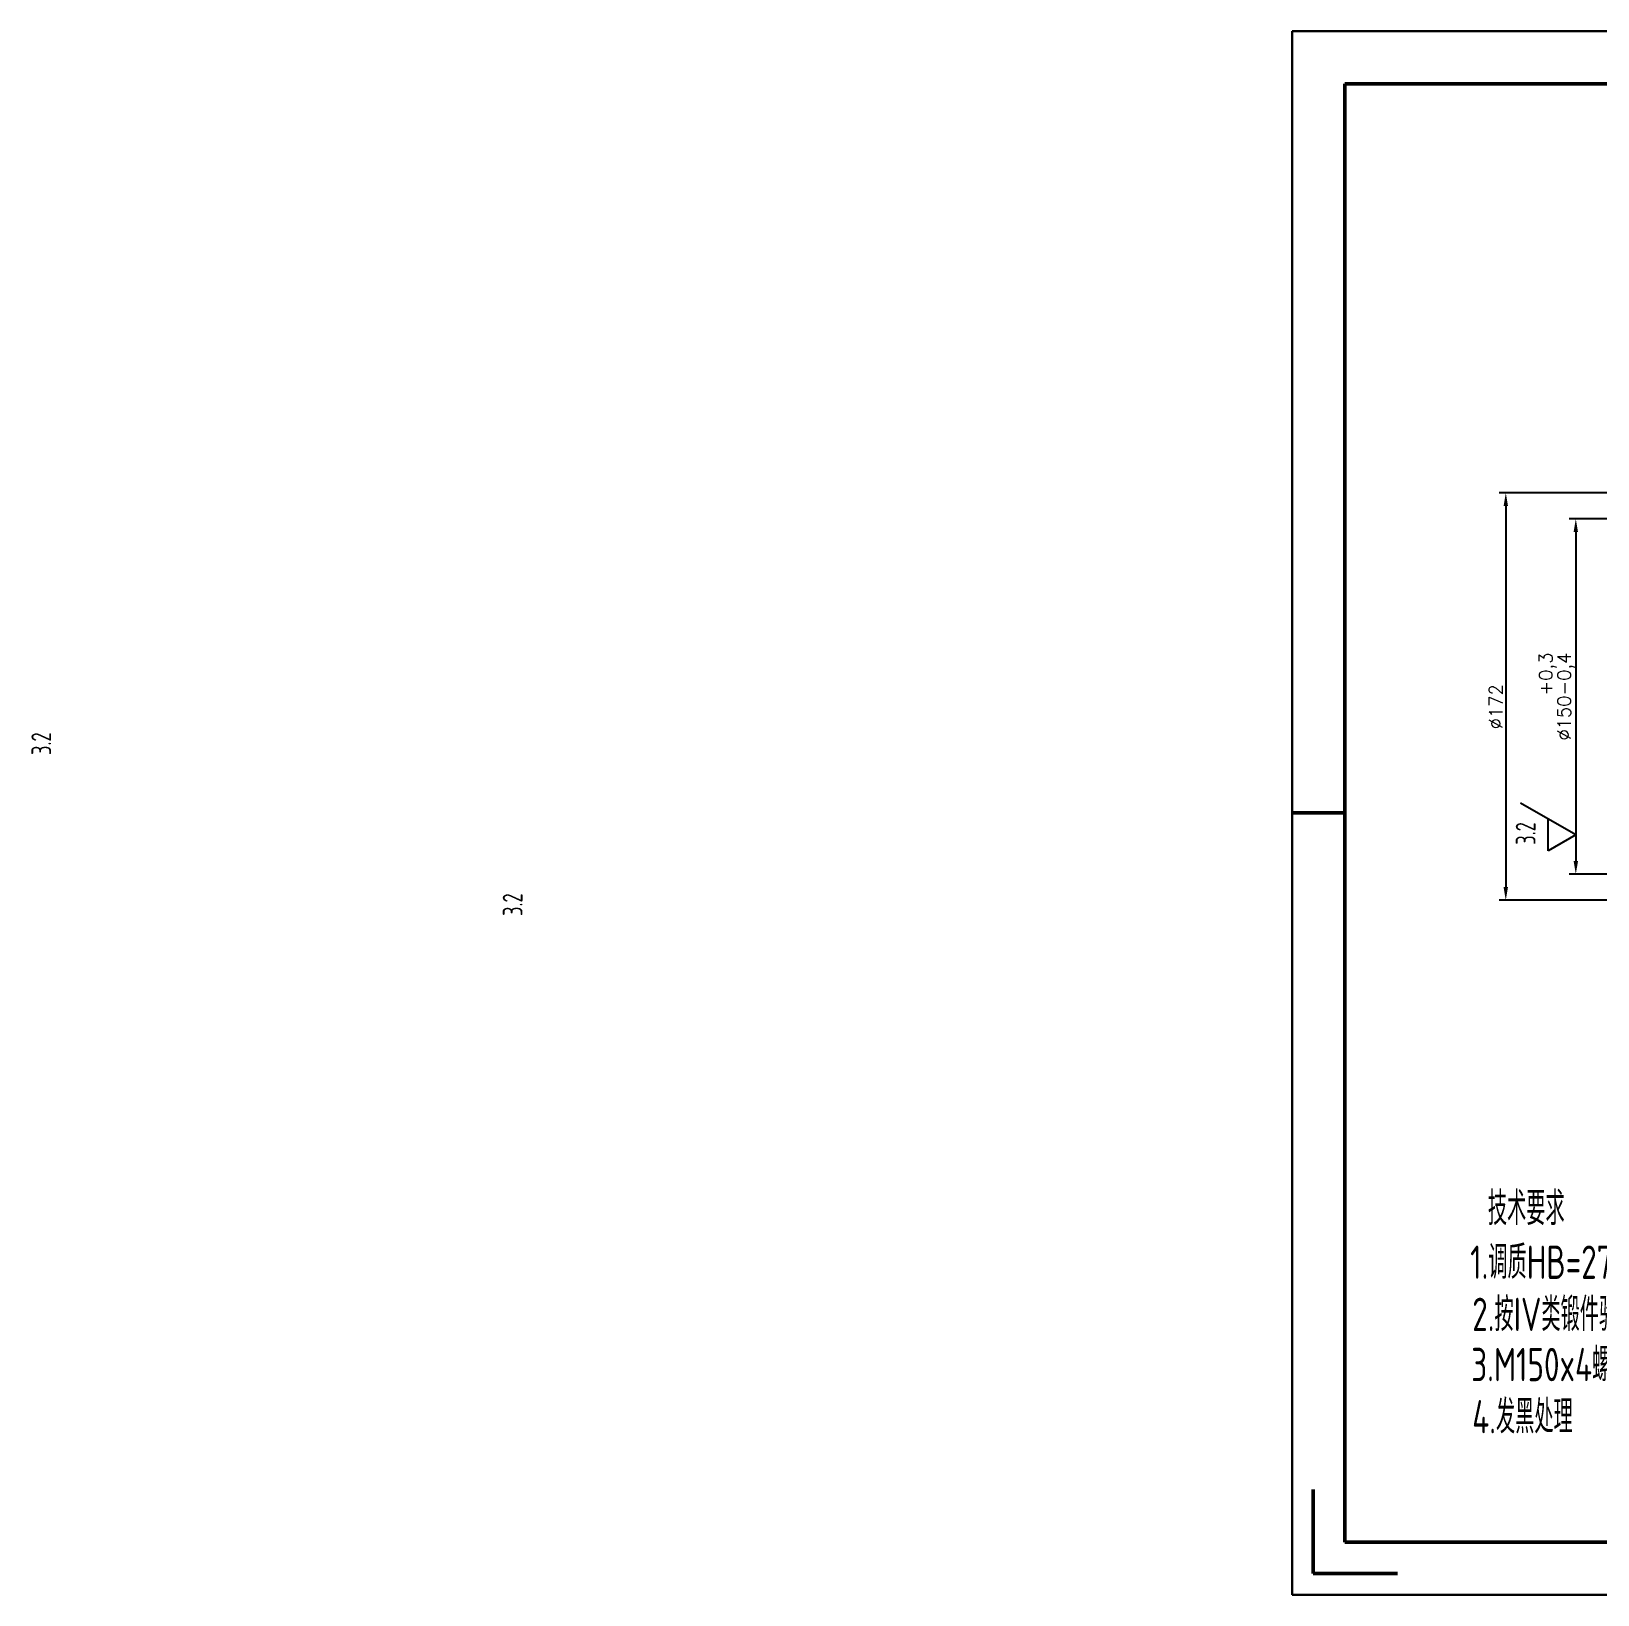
# Model space of a CAD drawing. Header units: millimetres. Extents: x 436 to 5898, y 1945 to 3729.
# Drawn here: x 436.4 to 734, y 3424.9 to 3721.9 of the extents above; entities that cross this region are included whole.
import ezdxf

# ---------------------------------------------------------------- set-up
doc = ezdxf.new("R2010")
doc.units = ezdxf.units.MM
for name, color, linetype, lineweight in [('总内框线', 7, 'Continuous', 50), ('总外框线', 7, 'Continuous', 30), ('标注层', 3, 'Continuous', 25)]:
    doc.layers.add(name, color=color, linetype=linetype, lineweight=lineweight)
doc.styles.get("Standard").update_dxf_attribs({"font": 'txt', "bigfont": 'gbcbig.shx'})
doc.styles.add('陈杰（2）', font='gbenor.shx', dxfattribs={"width": 0.8, "bigfont": 'gbcbig.shx'})
doc.dimstyles.new('上接头', dxfattribs={"dimtxt": 2.5, "dimasz": 2.5, "dimexe": 1.25, "dimexo": 0.625, "dimtad": 1, "dimdec": 0, "dimlfac": 2.222222, "dimtxsty": 'Standard', "dimcen": 2.5, "dimadec": 0, "dimazin": 0, "dimtp": -0.145, "dimtm": 0.18, "dimtfac": 1, "dimtdec": 0, "dimtmove": 1, "dimatfit": 3, "dimfxl": 1, "dimarcsym": 0})

# ---------------------------------------------------------------- blocks, each defined once
blk = doc.blocks.new('*D128')
at = {"layer": 'Defpoints', "color": 0, "transparency": 16777216}
for p in [(773.59, 3634.19), (716.52, 3556.79), (773.59, 3556.79)]:
    blk.add_point(p, dxfattribs=at)
at = {"layer": '标注层', "color": 0, "lineweight": -2, "transparency": 16777216}
for p, q in [((772.97, 3634.19), (715.27, 3634.19)), ((716.52, 3631.69), (716.52, 3559.29)), ((772.97, 3556.79), (715.27, 3556.79))]:
    blk.add_line(p, q, dxfattribs=at)
at = {"layer": '标注层', "color": 0, "transparency": 16777216}
for points in [[(716.1, 3631.69), (716.94, 3631.69), (716.52, 3634.19)], [(716.1, 3559.29), (716.94, 3559.29), (716.52, 3556.79)]]:
    blk.add_solid(points, dxfattribs=at)
at = {"layer": '标注层', "color": 0, "transparency": 16777216, "insert": (714.64, 3593.56), "char_height": 2.5, "attachment_point": 5, "rotation": 90}
blk.add_mtext('%%C172', dxfattribs=at)
blk = doc.blocks.new('*D127')
at = {"layer": 'Defpoints', "color": 0, "transparency": 16777216}
for p in [(772.69, 3629.24), (729.82, 3561.74), (772.69, 3561.74)]:
    blk.add_point(p, dxfattribs=at)
at = {"layer": '标注层', "color": 0, "lineweight": -2, "transparency": 16777216}
for p, q in [((772.07, 3629.24), (728.57, 3629.24)), ((729.82, 3626.74), (729.82, 3564.24)), ((772.07, 3561.74), (728.57, 3561.74))]:
    blk.add_line(p, q, dxfattribs=at)
at = {"layer": '标注层', "color": 0, "transparency": 16777216}
for points in [[(729.4, 3626.74), (730.24, 3626.74), (729.82, 3629.24)], [(729.4, 3564.24), (730.24, 3564.24), (729.82, 3561.74)]]:
    blk.add_solid(points, dxfattribs=at)
at = {"layer": '标注层', "color": 0, "transparency": 16777216, "insert": (725.86, 3595.49), "char_height": 2.5, "attachment_point": 5, "rotation": 90}
blk.add_mtext('%%C150\\S+0,3^ -0,4;', dxfattribs=at)

msp = doc.modelspace()

# ---------------------------------------------------------------- linework, layer by layer
at = {"layer": '总内框线'}
for p, q in [((685.9268, 3434.87596), (685.9268, 3711.87596)), ((685.9268, 3711.87596), (1085.9268, 3711.87596)), ((675.9268, 3573.37596), (685.9268, 3573.37596)), ((679.9268, 3428.87596), (679.9268, 3444.87596)), ((1085.9268, 3434.87596), (685.9268, 3434.87596)), ((679.9268, 3428.87596), (695.9268, 3428.87596))]:
    msp.add_line(p, q, dxfattribs=at)
at = {"layer": '总外框线'}
for p, q in [((675.9268, 3424.87596), (675.9268, 3721.87596)), ((675.9268, 3721.87596), (1095.9268, 3721.87596)), ((1095.9268, 3424.87596), (675.9268, 3424.87596))]:
    msp.add_line(p, q, dxfattribs=at)
at = {"layer": '标注层'}
for p, q in [((729.82077, 3569.20271), (719.32077, 3575.27396)), ((724.57077, 3566.16709), (724.57077, 3572.23834)), ((729.82077, 3569.20271), (724.57077, 3566.16709))]:
    msp.add_line(p, q, dxfattribs=at)

# ---------------------------------------------------------------- texts
at = {"layer": '标注层', "char_height": 3.75, "attachment_point": 1, "rotation": 90, "style": '陈杰（2）'}
for insert in [(436.45209, 3584.39555), (718.41954, 3567.3378), (525.99101, 3553.81251)]:
    msp.add_mtext_dynamic_manual_height_columns('3.2', width=12.1429296, gutter_width=99.96479, heights=[0], dxfattribs=dict(at, insert=insert))
at = {"layer": '标注层', "char_height": 6.3335, "attachment_point": 1, "style": '陈杰（2）'}
for s, insert, width in [('技术要求', (713.1123, 3501.42278), 22.8831988), ('1.调质HB=277~320', (709.76309, 3491.20602), 42.9001593), ('2.按IV类锻件验收（JB/ZQ000。7-86）', (710.13702, 3481.29773), 81.2503327), ('3.M150x4螺纹倒钝至整牙', (709.95005, 3471.7633), 60.8589159), ('4.发黑处理', (710.13702, 3461.85524), 22.8831988)]:
    msp.add_mtext(s, dxfattribs=dict(at, insert=insert, width=width))

# ---------------------------------------------------------------- dimensions: what is measured, and where the dimension line sits
at = {"layer": '标注层'}
for base, p1, p2, override, picture, middle in [((716.51867, 3556.7882), (773.59372, 3634.1882), (773.59372, 3556.7882), {"dimscale": 0, "dimtix": 0, "dimtofl": 1, "dimtmove": 1, "dimatfit": 3}, '*D128', (716.51867, 3593.55757)), ((729.82077, 3561.7382), (772.69372, 3629.2382), (772.69372, 3561.7382), {"dimscale": 0, "dimgap": 0.625, "dimtol": 1, "dimlim": 0, "dimtp": 0.3, "dimtm": 0.4, "dimtdec": 1, "dimtix": 0, "dimtofl": 1, "dimtmove": 1, "dimatfit": 3}, '*D127', (729.82077, 3595.4882))]:
    dim = msp.add_linear_dim(base=base, p1=p1, p2=p2, angle=90, text='%%C<>', dimstyle='上接头', override=override, dxfattribs=at)
    dim.commit()
    dim.dimension.update_dxf_attribs({"geometry": picture, "text_midpoint": middle, "dimtype": 128})

doc.saveas('drawing.dxf')
